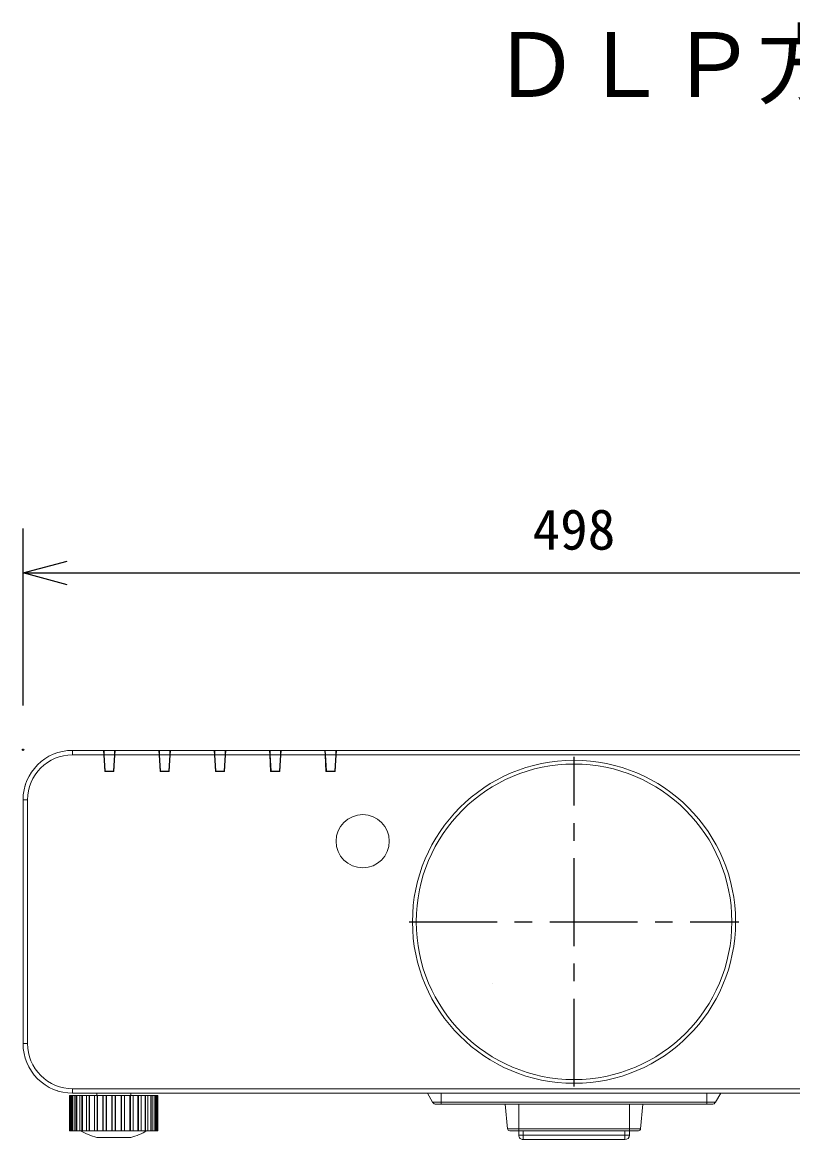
# Model space of a CAD drawing. Units: millimetres, scale not verified. Extents: x -63 to 62, y -57 to 57.
# Drawn here: x -56.7 to -21.9, y 6.2 to 56.7 of the extents above; entities that cross this region are included whole.
import ezdxf
from ezdxf.enums import TextEntityAlignment as Align

# ---------------------------------------------------------------- set-up
doc = ezdxf.new("R2010")
doc.units = ezdxf.units.MM
doc.header["$LTSCALE"] = 0.125
doc.header["$PDMODE"] = 32
doc.header["$PDSIZE"] = 0.0625
doc.linetypes.add('USER1', pattern=[50.8, 31.75, -6.35, 6.35, -6.35])
for name, color, linetype in [('0-0_0', 7, 'Continuous'), ('0-2_MOJI1', 7, 'Continuous'), ('0-4_DEFPOINTS', 7, 'Continuous'), ('0-6_SUNPO', 7, 'Continuous'), ('0-7_KIJUN', 7, 'USER1')]:
    doc.layers.add(name, color=color, linetype=linetype)
doc.layers.add('0-5_GAIKEI', color=1, linetype='Continuous', lineweight=18)
doc.styles.add('ＭＳ ゴシック', font='')
doc.styles.get('ＭＳ ゴシック').set_extended_font_data('MS Gothic')

# ---------------------------------------------------------------- blocks, each defined once
blk = doc.blocks.new('_OPEN30')
at = {"layer": '0-0_0'}
blk.add_line((0, 0), (-1, 0), dxfattribs=at)
blk.add_lwpolyline([(-1, 0.26795), (0, 0), (-1, -0.26795)], dxfattribs=at)
blk = doc.blocks.new('D6')
at = {"layer": '0-4_DEFPOINTS'}
for p in [(-4.7465, 26.9754), (-54.5465, 18.9754), (-4.7465, 18.9754)]:
    blk.add_point(p, dxfattribs=at)
at = {"layer": '0-6_SUNPO'}
for p, q in [((-54.5465, 20.9754), (-54.5465, 28.9754)), ((-4.7465, 20.9754), (-4.7465, 28.9754)), ((-52.5465, 26.9754), (-6.7465, 26.9754))]:
    blk.add_line(p, q, dxfattribs=at)
at = {"layer": '0-6_SUNPO', "xscale": 2, "yscale": 2, "rotation": 180}
blk.add_blockref('_OPEN30', (-54.5465, 26.9754), dxfattribs=at)
at = {"layer": '0-6_SUNPO', "xscale": 2, "yscale": 2}
blk.add_blockref('_OPEN30', (-4.7465, 26.9754), dxfattribs=at)
at = {"layer": '0-6_SUNPO', "style": 'ＭＳ ゴシック'}
blk.add_text('498', height=1.833, dxfattribs=at).set_placement((-31.5215, 27.4754), align=Align.BOTTOM_LEFT)

msp = doc.modelspace()

# ---------------------------------------------------------------- linework, layer by layer
at = {"layer": '0-5_GAIKEI', "color": 7}
for p, q in [((-50.5404, 23.8324), (-54.4406, 23.8324)), ((-50.5404, 23.8324), (-50.5202, 23.8324)), ((-50.5202, 23.8324), (-50.0417, 23.8324)), ((-50.0234, 23.7824), (-50.0408, 23.7824)), ((-48.0202, 23.8324), (-47.5417, 23.8324)), ((-45.5202, 23.8324), (-45.0417, 23.8324)), ((-43.0211, 23.7824), (-43.0377, 23.7824)), ((-43.0202, 23.8324), (-42.5417, 23.8324)), ((-56.6806, 10.5724), (-56.6806, 21.5924)), ((-56.6369, 10.1324), (-56.6339, 10.1324)), ((-54.5611, 8.2324), (-54.5757, 8.2324)), ((-54.5757, 8.2324), (-54.5757, 6.6324)), ((-54.533, 8.2324), (-54.5611, 8.2324)), ((-54.5031, 8.2324), (-54.533, 8.2324)), ((-54.46, 8.2324), (-54.5031, 8.2324)), ((-54.4309, 8.2324), (-54.46, 8.2324)), ((-9.1206, 8.3324), (-54.4406, 8.3324)), ((-54.3464, 8.2324), (-54.4309, 8.2324)), ((-54.2767, 8.2324), (-54.3464, 8.2324)), ((-54.2479, 8.2324), (-54.2767, 8.2324)), ((-54.1126, 8.2324), (-54.2479, 8.2324)), ((-54.0193, 8.2324), (-54.1126, 8.2324)), ((-53.9921, 8.2324), (-54.0193, 8.2324)), ((-53.8118, 8.2324), (-53.9921, 8.2324)), ((-53.699, 8.2324), (-53.8118, 8.2324)), ((-53.6746, 8.2324), (-53.699, 8.2324)), ((-53.4572, 8.2324), (-53.6746, 8.2324)), ((-53.3299, 8.2324), (-53.4572, 8.2324)), ((-53.3487, 8.3324), (-53.3487, 8.2324)), ((-53.3092, 8.2324), (-53.3298, 8.2324)), ((-53.0689, 8.2324), (-53.3092, 8.2324)), ((-53.0643, 8.2324), (-53.0689, 8.2324)), ((-52.928, 8.2324), (-53.0643, 8.2324)), ((-52.9121, 8.2324), (-52.928, 8.2324)), ((-52.6608, 8.2324), (-52.9121, 8.2324)), ((-52.6503, 8.2324), (-52.6608, 8.2324)), ((-52.5109, 8.2324), (-52.6503, 8.2324)), ((-52.5004, 8.2324), (-52.5109, 8.2324)), ((-52.2491, 8.2324), (-52.5004, 8.2324)), ((-52.2332, 8.2324), (-52.2491, 8.2324)), ((-52.0968, 8.2324), (-52.2332, 8.2324)), ((-52.0922, 8.2324), (-52.0968, 8.2324)), ((-51.8519, 8.2324), (-52.0922, 8.2324)), ((-51.8313, 8.2324), (-51.8519, 8.2324)), ((-51.7039, 8.2324), (-51.8313, 8.2324)), ((-51.8125, 8.2324), (-51.8125, 8.3324)), ((-51.4866, 8.2324), (-51.7039, 8.2324)), ((-51.4621, 8.2324), (-51.4866, 8.2324)), ((-51.3493, 8.2324), (-51.4621, 8.2324)), ((-51.169, 8.2324), (-51.3493, 8.2324)), ((-51.1418, 8.2324), (-51.1691, 8.2324)), ((-51.0485, 8.2324), (-51.1418, 8.2324)), ((-50.9132, 8.2324), (-51.0485, 8.2324)), ((-50.8844, 8.2324), (-50.9132, 8.2324)), ((-50.8147, 8.2324), (-50.8844, 8.2324)), ((-50.7303, 8.2324), (-50.8147, 8.2324)), ((-50.7011, 8.2324), (-50.7303, 8.2324)), ((-50.6581, 8.2324), (-50.7012, 8.2324)), ((-50.6282, 8.2324), (-50.6581, 8.2324)), ((-50.6, 8.2324), (-50.6282, 8.2324)), ((-50.5855, 8.2324), (-50.6, 8.2324)), ((-50.5855, 8.2324), (-50.5855, 6.6324)), ((-54.5757, 6.6324), (-54.5611, 6.6324)), ((-54.5611, 6.6324), (-54.533, 6.6324)), ((-54.533, 6.6324), (-54.5031, 6.6324)), ((-54.5031, 6.6324), (-54.46, 6.6324)), ((-54.46, 6.6324), (-54.4309, 6.6324)), ((-54.4309, 6.6324), (-54.3464, 6.6324)), ((-54.3464, 6.6324), (-54.2767, 6.6324)), ((-54.2767, 6.6324), (-54.2479, 6.6324)), ((-54.2479, 6.6324), (-54.1126, 6.6324)), ((-54.1126, 6.6324), (-54.0193, 6.6324)), ((-54.1126, 6.6324), (-54.1126, 6.6324)), ((-54.0193, 6.6324), (-53.9921, 6.6324)), ((-53.9921, 6.6324), (-53.8118, 6.6324)), ((-53.8118, 6.6324), (-53.699, 6.6324)), ((-53.8118, 6.6324), (-53.8118, 6.6324)), ((-53.699, 6.6324), (-53.6746, 6.6324)), ((-53.6746, 6.6324), (-53.4572, 6.6324)), ((-53.4572, 6.6324), (-53.3299, 6.6324)), ((-53.3298, 6.6324), (-53.3092, 6.6324)), ((-53.3092, 6.6324), (-53.0689, 6.6324)), ((-53.0689, 6.6324), (-53.0643, 6.6324)), ((-53.0643, 6.6324), (-52.928, 6.6324)), ((-52.928, 6.6324), (-52.9121, 6.6324)), ((-52.9121, 6.6324), (-52.6608, 6.6324)), ((-52.6608, 6.6324), (-52.6503, 6.6324)), ((-52.6503, 6.6324), (-52.5109, 6.6324)), ((-52.5109, 6.6324), (-52.5004, 6.6324)), ((-52.5004, 6.6324), (-52.2491, 6.6324)), ((-52.2491, 6.6324), (-52.2332, 6.6324)), ((-52.2332, 6.6324), (-52.0968, 6.6324)), ((-52.0968, 6.6324), (-52.0922, 6.6324)), ((-52.0922, 6.6324), (-51.8519, 6.6324)), ((-51.8519, 6.6324), (-51.8313, 6.6324)), ((-51.8313, 6.6324), (-51.7039, 6.6324)), ((-51.7039, 6.6324), (-51.4866, 6.6324)), ((-51.4866, 6.6324), (-51.4621, 6.6324)), ((-51.4621, 6.6324), (-51.3493, 6.6324)), ((-51.3493, 6.6324), (-51.169, 6.6324)), ((-51.1691, 6.6324), (-51.1418, 6.6324)), ((-51.1418, 6.6324), (-51.0485, 6.6324)), ((-51.0485, 6.6324), (-50.9132, 6.6324)), ((-50.9132, 6.6324), (-50.8844, 6.6324)), ((-50.8844, 6.6324), (-50.8147, 6.6324)), ((-50.8147, 6.6324), (-50.7303, 6.6324)), ((-50.7303, 6.6324), (-50.7011, 6.6324)), ((-50.7012, 6.6324), (-50.6581, 6.6324)), ((-50.6581, 6.6324), (-50.6282, 6.6324)), ((-50.6282, 6.6324), (-50.6, 6.6324)), ((-50.6, 6.6324), (-50.5855, 6.6324)), ((-51.8125, 6.3324), (-53.3487, 6.3324))]:
    msp.add_line(p, q, dxfattribs=at)
at = {"layer": '0-5_GAIKEI'}
for p, q in [((-54.4406, 23.8324), (-54.4406, 23.6324)), ((-53.0211, 23.7824), (-53.0377, 23.7824)), ((-53.0252, 23.5436), (-53.0202, 23.8324)), ((-53.0097, 23.6324), (-53.0202, 23.8324)), ((-52.5417, 23.8324), (-52.5521, 23.6324)), ((-52.5417, 23.8324), (-52.5364, 23.5337)), ((-50.5252, 23.5436), (-50.5202, 23.8324)), ((-50.5097, 23.6324), (-50.5202, 23.8324)), ((-50.0416, 23.8324), (-50.0521, 23.6324)), ((-50.0417, 23.8324), (-50.0365, 23.5337)), ((-48.0252, 23.5436), (-48.0202, 23.8324)), ((-48.0097, 23.6324), (-48.0202, 23.8324)), ((-47.5417, 23.8324), (-47.5521, 23.6324)), ((-47.5417, 23.8324), (-47.5364, 23.5337)), ((-45.5252, 23.5436), (-45.5202, 23.8324)), ((-45.5097, 23.6324), (-45.5202, 23.8324)), ((-45.0417, 23.8324), (-45.0521, 23.6324)), ((-45.0417, 23.8324), (-45.0364, 23.5337)), ((-43.0252, 23.5436), (-43.0202, 23.8324)), ((-43.0097, 23.6324), (-43.0202, 23.8324)), ((-42.5416, 23.8324), (-42.5521, 23.6324)), ((-42.5416, 23.8324), (-42.5364, 23.5337)), ((-53.0299, 23.6324), (-54.4406, 23.6324)), ((-53.0097, 23.6324), (-52.9709, 22.8924)), ((-52.5521, 23.6324), (-53.0097, 23.6324)), ((-52.5909, 22.8924), (-52.5521, 23.6324)), ((-50.5299, 23.6324), (-52.5313, 23.6324)), ((-50.5325, 23.6824), (-50.5228, 23.6824)), ((-50.5097, 23.6324), (-50.4709, 22.8924)), ((-50.0521, 23.6324), (-50.5097, 23.6324)), ((-50.0909, 22.8924), (-50.0521, 23.6324)), ((-48.0299, 23.6324), (-50.0313, 23.6324)), ((-48.0325, 23.6824), (-48.0228, 23.6824)), ((-48.0097, 23.6324), (-47.9709, 22.8924)), ((-47.5521, 23.6324), (-48.0097, 23.6324)), ((-47.5909, 22.8924), (-47.5521, 23.6324)), ((-45.5299, 23.6324), (-47.5313, 23.6324)), ((-45.5097, 23.6324), (-45.4709, 22.8924)), ((-45.0521, 23.6324), (-45.5097, 23.6324)), ((-45.0909, 22.8924), (-45.0521, 23.6324)), ((-45.0495, 23.6824), (-45.0287, 23.6824)), ((-43.0299, 23.6324), (-45.0313, 23.6324)), ((-43.0097, 23.6324), (-42.9709, 22.8924)), ((-42.5521, 23.6324), (-43.0097, 23.6324)), ((-42.5909, 22.8924), (-42.5521, 23.6324)), ((-42.539, 23.6824), (-42.5287, 23.6824)), ((-9.1206, 23.6324), (-42.5313, 23.6324)), ((-52.9911, 22.8924), (-52.9709, 22.8924)), ((-52.5706, 22.8824), (-52.9906, 22.8824)), ((-52.9709, 22.8924), (-52.5909, 22.8924)), ((-52.9709, 22.8924), (-52.9706, 22.8824)), ((-52.5701, 22.8924), (-52.5909, 22.8924)), ((-50.4709, 22.8924), (-50.4911, 22.8924)), ((-50.0706, 22.8824), (-50.4906, 22.8824)), ((-50.4709, 22.8924), (-50.0909, 22.8924)), ((-50.0701, 22.8924), (-50.0909, 22.8924)), ((-47.9709, 22.8924), (-47.9911, 22.8924)), ((-47.5706, 22.8824), (-47.9906, 22.8824)), ((-47.9709, 22.8924), (-47.5909, 22.8924)), ((-47.5701, 22.8924), (-47.5909, 22.8924)), ((-45.4709, 22.8924), (-45.4911, 22.8924)), ((-45.0706, 22.8824), (-45.4906, 22.8824)), ((-45.4709, 22.8924), (-45.0909, 22.8924)), ((-45.0701, 22.8924), (-45.0909, 22.8924)), ((-42.9709, 22.8924), (-42.9911, 22.8924)), ((-42.5706, 22.8824), (-42.9906, 22.8824)), ((-42.9709, 22.8924), (-42.5909, 22.8924)), ((-42.5913, 22.8824), (-42.5909, 22.8924)), ((-42.5909, 22.8924), (-42.5701, 22.8924)), ((-56.4806, 21.5924), (-56.6806, 21.5924)), ((-56.4806, 21.5924), (-56.4806, 10.5724)), ((-35.4679, 13.2904), (-35.4671, 13.291)), ((-56.4806, 10.5724), (-56.6806, 10.5724)), ((-54.5611, 8.2324), (-54.5611, 6.6324)), ((-54.533, 8.2324), (-54.533, 6.6324)), ((-54.5031, 8.2324), (-54.5031, 6.6324)), ((-54.46, 8.2324), (-54.46, 6.6324)), ((-54.4406, 8.5324), (-9.1206, 8.5324)), ((-54.4406, 8.5324), (-54.4406, 8.3324)), ((-54.4309, 8.2324), (-54.4309, 6.6324)), ((-54.3464, 8.2324), (-54.3464, 6.6324)), ((-54.2767, 8.2324), (-54.2767, 6.6324)), ((-54.2479, 8.2324), (-54.2479, 6.6324)), ((-54.1126, 8.2324), (-54.1126, 6.6324)), ((-54.0193, 8.2324), (-54.0193, 6.6324)), ((-53.9921, 8.2324), (-53.9921, 6.6324)), ((-53.8118, 8.2324), (-53.8118, 6.6324)), ((-53.699, 8.2324), (-53.699, 6.6324)), ((-53.6746, 8.2324), (-53.6746, 6.6324)), ((-53.4572, 8.2324), (-53.4572, 6.6324)), ((-53.3298, 8.2324), (-53.3298, 6.6324)), ((-53.3092, 8.2324), (-53.3092, 6.6324)), ((-53.0689, 8.2324), (-53.0689, 6.6324)), ((-53.0643, 8.2324), (-53.0643, 6.6324)), ((-52.928, 8.2324), (-52.928, 6.6324)), ((-52.9121, 8.2324), (-52.9121, 6.6324)), ((-52.6608, 8.2324), (-52.6608, 6.6324)), ((-52.6503, 8.2324), (-52.6503, 6.6324)), ((-52.5109, 8.2324), (-52.5109, 6.6324)), ((-52.5004, 8.2324), (-52.5004, 6.6324)), ((-52.2491, 8.2324), (-52.2491, 6.6324)), ((-52.2332, 8.2324), (-52.2332, 6.6324)), ((-52.0968, 8.2324), (-52.0968, 6.6324)), ((-52.0922, 8.2324), (-52.0922, 6.6324)), ((-51.8519, 8.2324), (-51.8519, 6.6324)), ((-51.8313, 8.2324), (-51.8313, 6.6324)), ((-51.7039, 8.2324), (-51.7039, 6.6324)), ((-51.4866, 8.2324), (-51.4866, 6.6324)), ((-51.4621, 8.2324), (-51.4621, 6.6324)), ((-51.3493, 8.2324), (-51.3493, 6.6324)), ((-51.1691, 8.2324), (-51.1691, 6.6324)), ((-51.1418, 8.2324), (-51.1418, 6.6324)), ((-51.0485, 8.2324), (-51.0485, 6.6324)), ((-50.9132, 8.2324), (-50.9132, 6.6324)), ((-50.8844, 8.2324), (-50.8844, 6.6324)), ((-50.8147, 8.2324), (-50.8147, 6.6324)), ((-50.7303, 8.2324), (-50.7303, 6.6324)), ((-50.7012, 8.2324), (-50.7012, 6.6324)), ((-50.6581, 8.2324), (-50.6581, 6.6324)), ((-50.6282, 8.2324), (-50.6282, 6.6324)), ((-50.6, 8.2324), (-50.6, 6.6324)), ((-38.1792, 7.9324), (-38.4101, 8.3324)), ((-37.7806, 7.9324), (-37.7806, 8.3324)), ((-25.7806, 7.9324), (-25.7806, 8.3324)), ((-25.382, 7.9324), (-25.151, 8.3324)), ((-38.1792, 7.9324), (-37.7806, 7.9324)), ((-37.7806, 7.9324), (-37.7806, 7.8324)), ((-34.7886, 6.7237), (-34.8856, 7.8324)), ((-29.2806, 6.7237), (-29.2806, 7.8324)), ((-28.7726, 6.7237), (-28.6756, 7.8324)), ((-25.7806, 7.9324), (-25.7806, 7.8324)), ((-34.2806, 6.4324), (-34.2806, 6.6324)), ((-29.2806, 6.6324), (-29.2806, 6.4324)), ((-34.2806, 6.4324), (-34.0806, 6.4324)), ((-34.0806, 6.4324), (-34.0806, 6.2324)), ((-29.4806, 6.2324), (-34.0806, 6.2324)), ((-29.4806, 6.4324), (-29.2806, 6.4324)), ((-29.4806, 6.2324), (-29.4806, 6.4324))]:
    msp.add_line(p, q, dxfattribs=at)
for points in [[(-52.9906, 22.8824), (-53.0299, 23.6324), (-53.0404, 23.8324)], [(-52.5208, 23.8324), (-52.5313, 23.6324), (-52.5706, 22.8824)], [(-50.4906, 22.8824), (-50.5299, 23.6324), (-50.5404, 23.8324)], [(-50.0208, 23.8324), (-50.0313, 23.6324), (-50.0706, 22.8824)], [(-47.9906, 22.8824), (-48.0299, 23.6324), (-48.0404, 23.8324)], [(-47.5208, 23.8324), (-47.5313, 23.6324), (-47.5706, 22.8824)], [(-45.4906, 22.8824), (-45.5299, 23.6324), (-45.5404, 23.8324)], [(-45.0208, 23.8324), (-45.0313, 23.6324), (-45.0706, 22.8824)], [(-42.9906, 22.8824), (-43.0299, 23.6324), (-43.0404, 23.8324)], [(-42.5208, 23.8324), (-42.5313, 23.6324), (-42.5706, 22.8824)], [(-25.5552, 7.8324), (-25.7806, 7.8324), (-37.7806, 7.8324), (-38.006, 7.8324)], [(-37.7806, 7.9324), (-25.7806, 7.9324), (-25.3819, 7.9324)], [(-34.7886, 6.7237), (-34.2806, 6.7237), (-34.2806, 7.8324)], [(-28.8722, 6.6324), (-29.2806, 6.6324), (-34.2806, 6.6324), (-34.6889, 6.6324)], [(-34.2806, 6.6324), (-34.2806, 6.7237), (-29.2806, 6.7237)], [(-34.0806, 6.6324), (-34.0806, 6.4324), (-29.4806, 6.4324), (-29.4806, 6.6324)], [(-29.2806, 6.6324), (-29.2806, 6.7237), (-28.7726, 6.7237)]]:
    msp.add_lwpolyline(points, dxfattribs=at)
at = {"layer": '0-5_GAIKEI', "color": 7}
for points in [[(-50.0417, 23.8324), (-50.0208, 23.8324), (-48.0404, 23.8324), (-48.0202, 23.8324)], [(-47.5417, 23.8324), (-47.5208, 23.8324), (-45.5404, 23.8324), (-45.5202, 23.8324)], [(-45.0417, 23.8324), (-45.0208, 23.8324), (-43.0404, 23.8324), (-43.0202, 23.8324)], [(-42.5417, 23.8324), (-42.5208, 23.8324), (-9.1206, 23.8324)]]:
    msp.add_lwpolyline(points, dxfattribs=at)
at = {"layer": '0-5_GAIKEI'}
for centre, radius in [((-31.7806, 16.0824), 7.3018), ((-31.7806, 16.0824), 7.1325), ((-41.3306, 19.7224), 1.2024)]:
    msp.add_circle(centre, radius, dxfattribs=at)
at = {"layer": '0-5_GAIKEI', "color": 7}
for centre, radius, start, end in [((-54.4406, 21.5924), 2.24, 89.99998, 179.99996), ((-56.3848, 22.21), 0.2, 162.37704, 177.35395), ((-54.4406, 10.5724), 2.24, 179.99996, 270), ((-55.0479, 8.6774), 0.25, 252.22949, 257.07368), ((-52.5806, 9.2324), 3, 240.0735, 255.16483), ((-52.5806, 9.2324), 3, 284.83512, 299.92645)]:
    msp.add_arc(centre, radius, start, end, dxfattribs=at)
at = {"layer": '0-5_GAIKEI'}
for centre, radius, start, end in [((-54.4406, 21.5924), 2.04, 89.99998, 179.99996), ((-54.4406, 10.5724), 2.04, 179.99996, 270), ((-38.006, 8.0324), 0.2, 209.99996, 270), ((-25.5552, 8.0324), 0.2, 270, 329.99999), ((-34.6889, 6.7324), 0.1, 184.99999, 270), ((-28.8722, 6.7324), 0.1, 270, 355.00001), ((-34.0806, 6.4324), 0.2, 179.99996, 270), ((-29.4806, 6.4324), 0.2, 270, 359.99998)]:
    msp.add_arc(centre, radius, start, end, dxfattribs=at)
at = {"layer": '0-7_KIJUN'}
for p, q in [((-31.7806, 8.6324), (-31.7806, 23.5324)), ((-39.2306, 16.0824), (-24.3306, 16.0824))]:
    msp.add_line(p, q, dxfattribs=at)

# ---------------------------------------------------------------- block references
at = {"layer": '0-6_SUNPO'}
msp.add_blockref('D6', (-2.1341, 4.8808), dxfattribs=at)

# ---------------------------------------------------------------- texts
at = {"layer": '0-2_MOJI1', "style": 'ＭＳ ゴシック'}
msp.add_text('ＤＬＰ方式プロジェクター', height=2.933, dxfattribs=at).set_placement((-35.5116, 52.492), align=Align.BOTTOM_LEFT)

doc.saveas('drawing.dxf')
